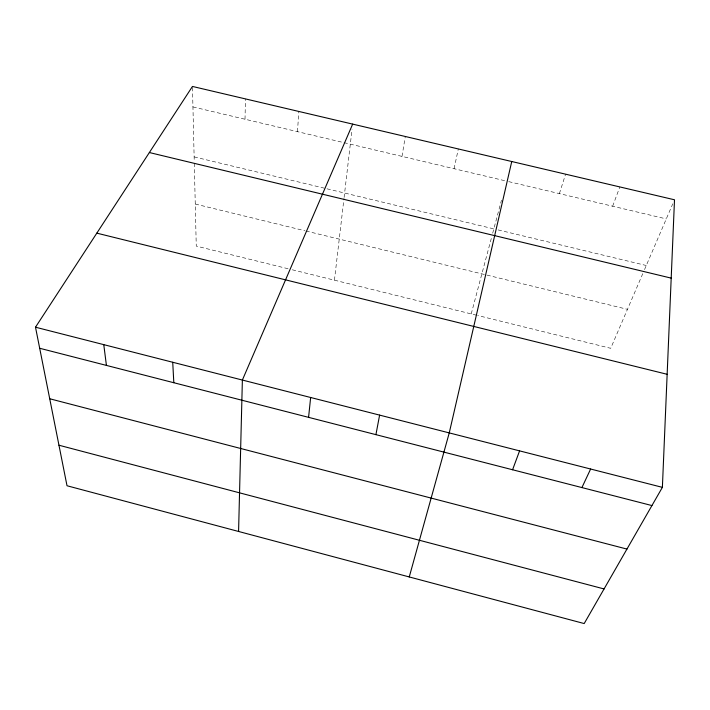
<?xml version="1.0" encoding="UTF-8"?>
<svg xmlns="http://www.w3.org/2000/svg" width="710" height="710" viewBox="0 0 710 710"><rect width="100%" height="100%" fill="white"/><g stroke="black" fill="none" stroke-linecap="round" stroke-linejoin="round"><path stroke-width="0.53" stroke-dasharray="3.55 2.66" d="M245.012 119.236L245.447 98.903M297.463 131.643L298.848 111.452M334.445 280.175L343.977 198.525M344.101 197.433L352.045 129.38M402.011 156.377L405.295 136.489M454.08 168.705L458.323 148.949M471.227 313.909L491.56 237.451M492.696 233.173L501.455 200.22M559.391 193.617L565.586 174.172M612.641 206.22L619.839 186.934M642.772 273.661L610.715 348.308L477.67 315.497M644.529 269.578L672.769 203.814M192.942 106.917L505.467 180.864M508.697 181.627L666.282 218.911M194.141 156.892L493.832 228.886M498.127 229.916L646.278 265.505M195.259 204.045L304.874 230.75M305.948 231.007L627.454 309.329M288.074 268.744L196.262 246.095L194.265 162.377M292.289 269.782L476.596 315.231M192.481 87.516L194.238 161.285"/><path stroke-width="1.06" d="M238.578 531.471L242.376 380.054L352.666 124.108M662.386 487.353L674.5 199.785L192.454 86.442L35.5 327.203L67.015 485.755L584.188 623.558L662.386 487.353L35.5 327.203M308.575 417.347L310.652 397.493M375.918 434.653L379.61 415.11M511.75 161.516L449.252 432.905L409.253 576.946M512.576 469.763L519.587 450.868M581.916 487.575L590.631 469.017M149.366 152.535L671.198 278.125M96.817 233.146L667.151 374.294M39.689 348.264L651.931 505.564M49.718 398.754L626.948 549.078M58.957 445.223L604.059 588.945M103.766 344.643L106.42 365.41M172.725 362.26L173.817 382.726"/></g></svg>
